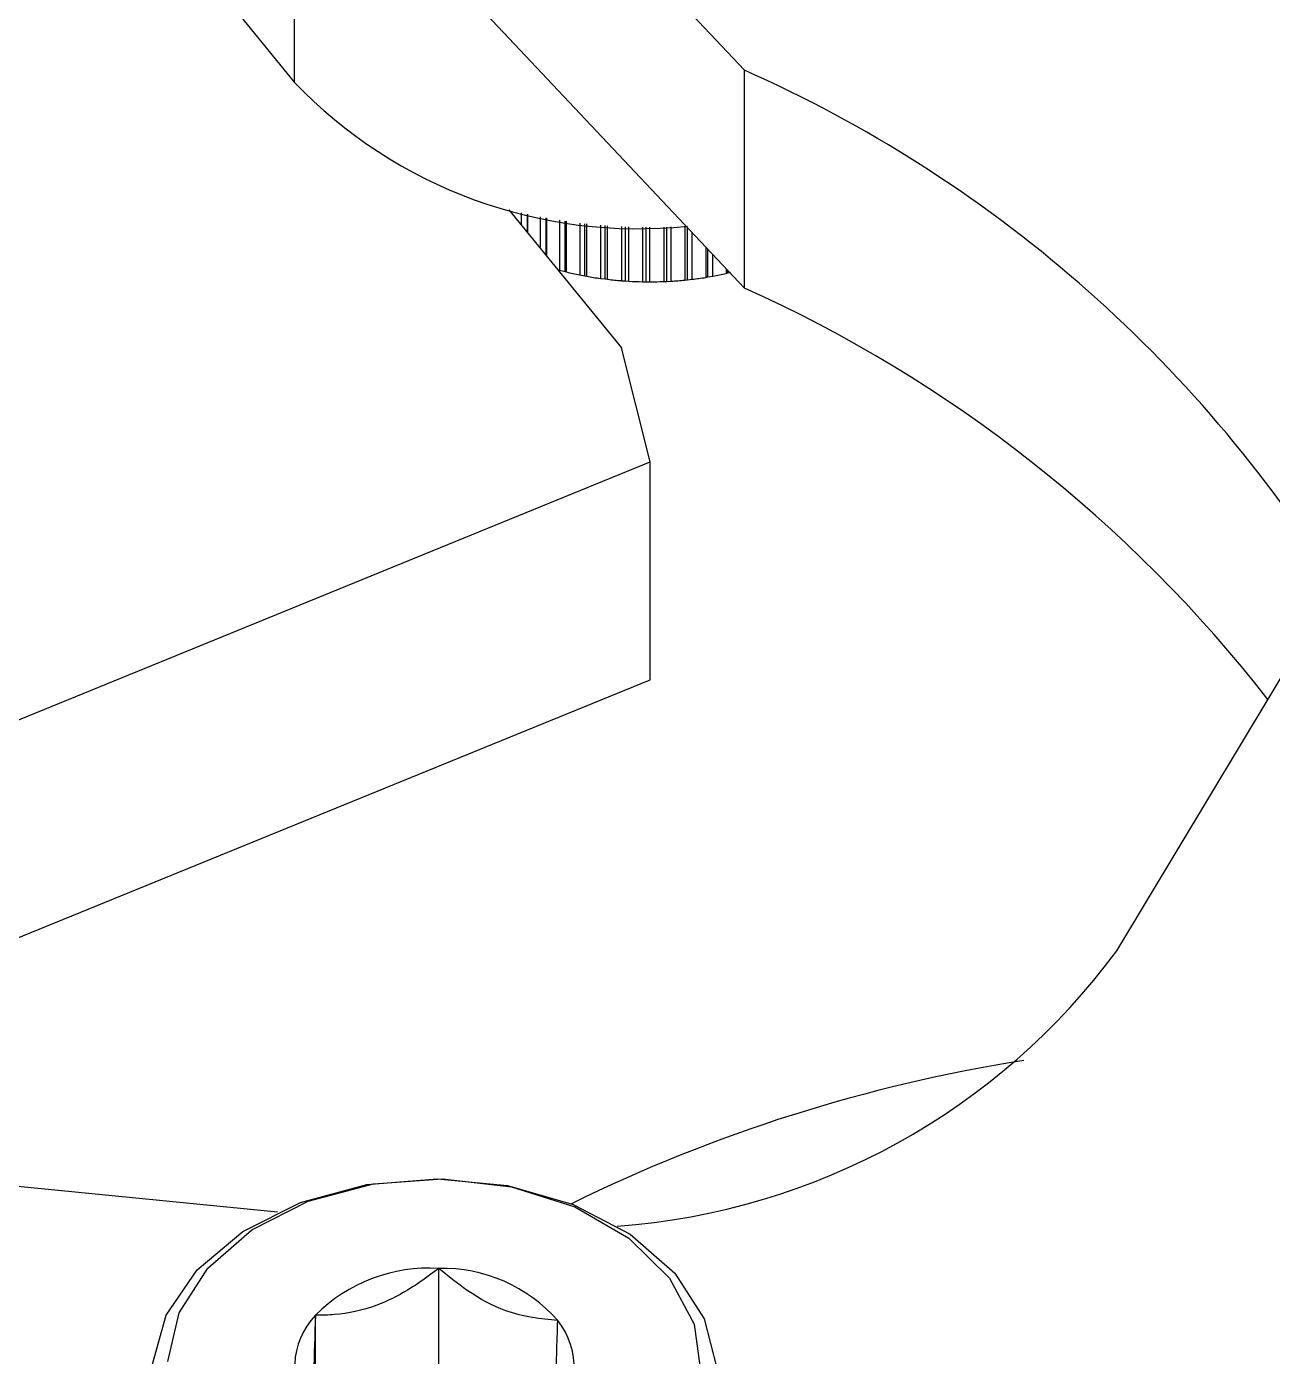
# Model space of a CAD drawing. Header units: inches. Extents: x -3.35 to 3.35, y -2.74 to 2.65.
# Drawn here: x -0.628 to -0.021, y 0.683 to 1.331 of the extents above; entities that cross this region are included whole.
import ezdxf

# ---------------------------------------------------------------- set-up
doc = ezdxf.new("R2010")
doc.units = ezdxf.units.IN
doc.header["$MEASUREMENT"] = 0

msp = doc.modelspace()

# ---------------------------------------------------------------- linework, layer by layer
at = {"color": 7, "linetype": 'Continuous', "lineweight": 25}
for p, q in [((-0.46164, 1.50398), (-0.27822, 1.30931)), ((-0.57252, 1.39536), (-0.49752, 1.30351)), ((-0.46164, 1.39792), (-0.27822, 1.20324)), ((-0.49752, 1.39189), (-0.49752, 1.30351)), ((-0.27822, 1.20324), (-0.27822, 1.30931)), ((-0.39293, 1.24138), (-0.33802, 1.17413)), ((-0.39262, 1.241), (-0.39262, 1.2413)), ((-0.38688, 1.23989), (-0.38688, 1.23397)), ((-0.3838, 1.23019), (-0.3838, 1.23919)), ((-0.38375, 1.23013), (-0.38375, 1.23918)), ((-0.37773, 1.23793), (-0.37773, 1.22277)), ((-0.37481, 1.21918), (-0.37481, 1.23738)), ((-0.37446, 1.21876), (-0.37446, 1.23731)), ((-0.36822, 1.23624), (-0.36822, 1.21191)), ((-0.36548, 1.21134), (-0.36548, 1.23582)), ((-0.36483, 1.21105), (-0.36483, 1.23573)), ((-0.3584, 1.23486), (-0.3584, 1.20963)), ((-0.35586, 1.20922), (-0.35586, 1.23457)), ((-0.35493, 1.20897), (-0.35493, 1.23446)), ((-0.34835, 1.23382), (-0.34835, 1.20793)), ((-0.34603, 1.20766), (-0.34603, 1.23363)), ((-0.34482, 1.20748), (-0.34482, 1.23354)), ((-0.33814, 1.23313), (-0.33814, 1.20682)), ((-0.33605, 1.20668), (-0.33605, 1.23304)), ((-0.33457, 1.20658), (-0.33457, 1.23298)), ((-0.32784, 1.23282), (-0.32784, 1.20631)), ((-0.326, 1.20629), (-0.326, 1.2328)), ((-0.32424, 1.20628), (-0.32424, 1.2328)), ((-0.31751, 1.23288), (-0.31751, 1.20641)), ((-0.31593, 1.20648), (-0.31593, 1.23292)), ((-0.31392, 1.20659), (-0.31392, 1.23299)), ((-0.30722, 1.23331), (-0.30722, 1.20711)), ((-0.30592, 1.20727), (-0.30592, 1.23264)), ((-0.30367, 1.20749), (-0.30367, 1.23025)), ((-0.29706, 1.22323), (-0.29706, 1.20841)), ((-0.29603, 1.20863), (-0.29603, 1.22215)), ((-0.29356, 1.209), (-0.29356, 1.21952)), ((-0.36822, 1.21191), (-0.36548, 1.21134)), ((-0.36548, 1.21134), (-0.36483, 1.21105)), ((-0.28707, 1.21264), (-0.28707, 1.21029)), ((-0.28634, 1.21057), (-0.28634, 1.21186)), ((-0.3584, 1.20963), (-0.35586, 1.20922)), ((-0.35586, 1.20922), (-0.35493, 1.20897)), ((-0.34835, 1.20793), (-0.34603, 1.20766)), ((-0.34603, 1.20766), (-0.34482, 1.20748)), ((-0.33814, 1.20682), (-0.33605, 1.20668)), ((-0.33605, 1.20668), (-0.33457, 1.20658)), ((-0.32784, 1.20631), (-0.326, 1.20629)), ((-0.326, 1.20629), (-0.32424, 1.20628)), ((-0.31751, 1.20641), (-0.31593, 1.20648)), ((-0.31593, 1.20648), (-0.31392, 1.20659)), ((-0.30722, 1.20711), (-0.30592, 1.20727)), ((-0.30592, 1.20727), (-0.30367, 1.20749)), ((-0.29706, 1.20841), (-0.29603, 1.20863)), ((-0.29603, 1.20863), (-0.29356, 1.209)), ((-0.28707, 1.21029), (-0.28634, 1.21057)), ((-0.28634, 1.21057), (-0.28531, 1.21077)), ((-0.32416, 1.11855), (-0.33802, 1.17413)), ((-0.0967, 0.88046), (0.04892, 1.12298)), ((-1.32009, 0.71196), (-0.32416, 1.11855)), ((-0.32416, 1.01248), (-0.32416, 1.11855)), ((-0.81501, 0.81209), (-0.32416, 1.01248)), ((-0.50561, 0.75311), (-0.72827, 0.77525)), ((-0.42711, 0.6701), (-0.42711, 0.72578)), ((-0.48719, 0.65333), (-0.48719, 0.70297))]:
    msp.add_line(p, q, dxfattribs=at)
at = {"color": 7, "linetype": 'Continuous', "lineweight": 25, "flags": 128}
for points in [[(-0.4944, 0.75786), (-0.46216, 0.76663), (-0.42785, 0.76945), (-0.39363, 0.76615), (-0.36164, 0.75693), (-0.3339, 0.74238), (-0.31215, 0.72341), (-0.29775, 0.70121), (-0.29161, 0.67718)], [(-0.49068, 0.75852), (-0.45896, 0.76701), (-0.42521, 0.76941), (-0.39174, 0.76555), (-0.36082, 0.75569), (-0.33456, 0.74051), (-0.31475, 0.72105), (-0.30274, 0.69862), (-0.29935, 0.67476)], [(-0.56664, 0.67909), (-0.55984, 0.70304), (-0.54482, 0.72503), (-0.52254, 0.7437), (-0.4944, 0.75786)], [(-0.55907, 0.68041), (-0.55361, 0.70408), (-0.53967, 0.72595), (-0.51821, 0.74452), (-0.49068, 0.75852)]]:
    msp.add_lwpolyline(points, dxfattribs=at)
at = {"color": 7, "linetype": 'Continuous', "lineweight": 25}
for centre, radius, start, end in [((-0.54201, 0.71451), 0.65067, 31.92396, 66.08335), ((-0.33015, 1.46405), 0.23193, 223.807, 275.99687), ((-0.32598, 1.37149), 0.16508, 256.38554, 258.67222), ((-0.32497, 1.37677), 0.17046, 259.87626, 262.11458), ((-0.32448, 1.38055), 0.17426, 263.29708, 265.50268), ((-0.32433, 1.38263), 0.17636, 266.67184, 268.85996), ((-0.32432, 1.38294), 0.17666, 270.02381, 272.20944), ((-0.32424, 1.38144), 0.17516, 273.37594, 275.57404), ((-0.32388, 1.37821), 0.17191, 276.75119, 278.97689), ((-0.32306, 1.37341), 0.16703, 280.17282, 282.44161), ((-0.55457, 0.58889), 0.67364, 37.92301, 65.78088), ((-0.36436, 1.07838), 0.33289, 274.16802, 323.51874), ((-0.02208, 0.06435), 0.77203, 98.9445, 116.1642), ((-0.43184, 0.64772), 0.0782, 86.53155, 135.05262), ((-0.42535, 0.6509), 0.0749, 41.36151, 91.34856), ((-0.46059, 0.67767), 0.03671, 136.43123, 218.57864), ((-0.39783, 0.6775), 0.03671, 316.43123, 38.57864)]:
    msp.add_arc(centre, radius, start, end, dxfattribs=at)
for points, knots in [([(-0.42711, 0.72578), (-0.43051, 0.72322), (-0.44001, 0.71607), (-0.45756, 0.70664), (-0.47472, 0.70302), (-0.48411, 0.70298), (-0.48719, 0.70297)], [0, 0, 0, 0, 0.179582, 0.502657, 0.837132, 1, 1, 1, 1]), ([(-0.36913, 0.7004), (-0.37743, 0.70117), (-0.39164, 0.70249), (-0.41228, 0.71371), (-0.42256, 0.72207), (-0.42711, 0.72578)], [0, 0, 0, 0, 0.439117, 0.751367, 1, 1, 1, 1]), ([(-0.48719, 0.70297), (-0.48749, 0.69321), (-0.488, 0.67651), (-0.48875, 0.66152), (-0.48912, 0.65685), (-0.48929, 0.65477)], [0, 0, 0, 0, 0.439117, 0.751367, 1, 1, 1, 1]), ([(-0.37123, 0.6522), (-0.37093, 0.65624), (-0.37042, 0.66315), (-0.36967, 0.68249), (-0.3693, 0.6949), (-0.36913, 0.7004)], [0, 0, 0, 0, 0.439117, 0.751367, 1, 1, 1, 1])]:
    msp.add_open_spline(points, degree=3, knots=knots, dxfattribs=at)

doc.saveas('drawing.dxf')
